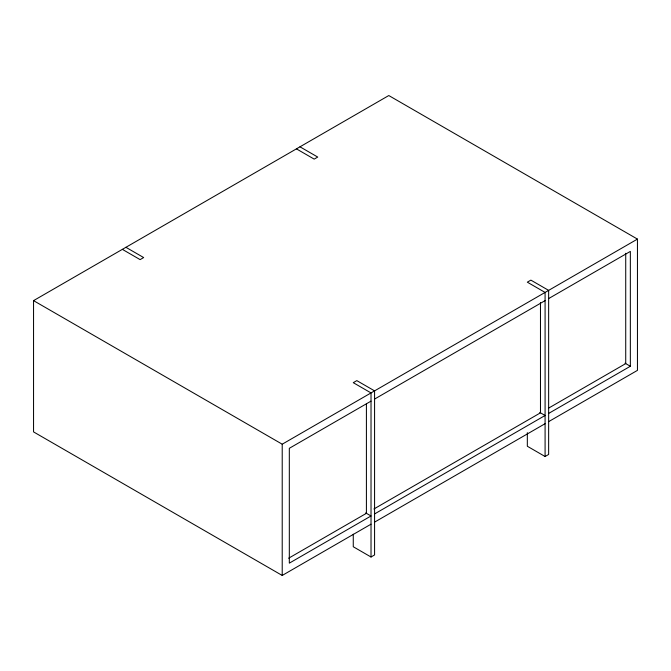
<?xml version="1.0" encoding="UTF-8"?>
<svg xmlns="http://www.w3.org/2000/svg" width="671" height="671" viewBox="0 0 671 671"><rect width="100%" height="100%" fill="white"/><g stroke="black" fill="none" stroke-linecap="round" stroke-linejoin="round"><path stroke-width="1.01" d="M371.021 524.185L282.214 575.458L33.55 431.898L33.55 300.633L388.786 95.542L637.45 239.102L637.45 370.367L548.643 421.64M33.55 300.633L282.214 444.202L637.45 239.102M371.021 401.132L289.318 448.303L289.318 563.154L371.021 515.982L365.695 512.904M374.577 399.077L545.087 300.633M548.643 298.578L630.346 251.407L630.346 366.265L548.643 413.437M288.639 558.213L366.408 513.315L366.408 404.043M373.898 508.987L540.474 412.824L540.474 302.512M548.87 407.976L625.724 363.598L625.724 253.286M374.577 513.936L545.087 415.483L539.761 412.413M374.577 522.139L545.087 423.695M371.021 557.005L374.577 554.951L374.577 390.874L356.813 380.616L353.265 382.671L371.021 392.929L371.021 557.005L353.265 546.748L353.265 534.208M545.087 456.506L548.643 454.452L548.643 290.375L530.878 280.126L527.331 282.172L545.087 292.43L545.087 456.506L527.331 446.249L527.331 432.669M299.979 146.815L317.735 157.064L314.187 159.119L296.423 148.861M625.02 363.187L630.346 366.265M125.913 247.305L143.669 257.563L140.122 259.618L122.357 249.36M282.214 444.202L282.214 575.458"/></g></svg>
